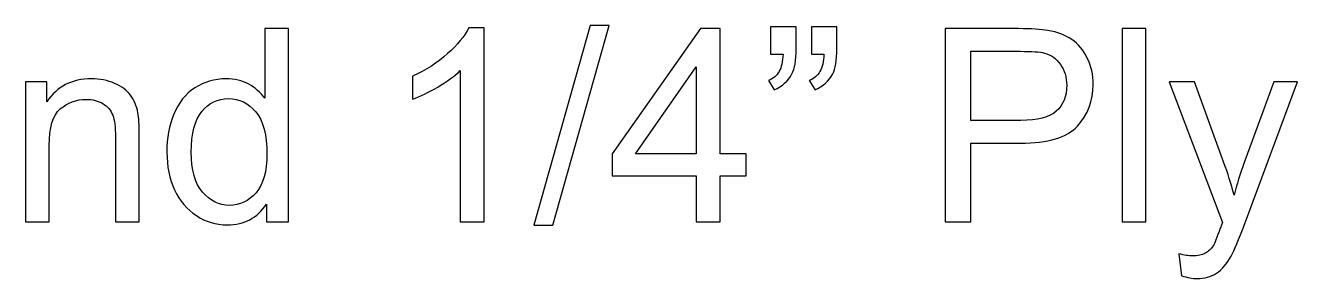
# Model space of a CAD drawing. Header units: inches. Extents: x -60.4 to -14.9, y -20.3 to 14.1.
# Drawn here: x -38.022 to -37.238, y 11.831 to 11.987 of the extents above; entities that cross this region are included whole.
import ezdxf

# ---------------------------------------------------------------- set-up
doc = ezdxf.new("R2010")
doc.units = ezdxf.units.IN
doc.header["$MEASUREMENT"] = 0
doc.layers.add('Master Desktop', color=7, linetype='Continuous', plot=False)

msp = doc.modelspace()

# ---------------------------------------------------------------- linework, layer by layer
at = {"layer": 'Master Desktop', "color": 155}
for points, knots in [([(-37.8734, 11.86554), (-37.8734, 11.86554), (-37.8734, 11.87652), (-37.8734, 11.87652), (-37.8734, 11.87652), (-37.87887, 11.86799), (-37.88693, 11.86371), (-37.89757, 11.86371), (-37.89757, 11.86371), (-37.90446, 11.86371), (-37.91079, 11.8656), (-37.91654, 11.86941), (-37.91654, 11.86941), (-37.92232, 11.87318), (-37.92679, 11.87849), (-37.92999, 11.88526), (-37.92999, 11.88526), (-37.93315, 11.89207), (-37.93474, 11.89988), (-37.93474, 11.90871), (-37.93474, 11.90871), (-37.93474, 11.91732), (-37.93329, 11.92513), (-37.93043, 11.93215), (-37.93043, 11.93215), (-37.92754, 11.93915), (-37.92324, 11.94454), (-37.91749, 11.94826), (-37.91749, 11.94826), (-37.91176, 11.95202), (-37.90532, 11.95387), (-37.89824, 11.95387), (-37.89824, 11.95387), (-37.89302, 11.95387), (-37.88837, 11.95276), (-37.88432, 11.95057), (-37.88432, 11.95057), (-37.88026, 11.94838), (-37.87696, 11.94549), (-37.8744, 11.94196), (-37.8744, 11.94196), (-37.8744, 11.94196), (-37.8744, 11.98487), (-37.8744, 11.98487), (-37.8744, 11.98487), (-37.8744, 11.98487), (-37.85974, 11.98487), (-37.85974, 11.98487), (-37.85974, 11.98487), (-37.85974, 11.98487), (-37.85974, 11.86554), (-37.85974, 11.86554), (-37.85974, 11.86554), (-37.85974, 11.86554), (-37.8734, 11.86554), (-37.8734, 11.86554)], [0, 0, 0, 0, 0.066667, 0.066667, 0.066667, 0.066667, 0.133333, 0.133333, 0.133333, 0.133333, 0.2, 0.2, 0.2, 0.2, 0.266667, 0.266667, 0.266667, 0.266667, 0.333333, 0.333333, 0.333333, 0.333333, 0.4, 0.4, 0.4, 0.4, 0.466667, 0.466667, 0.466667, 0.466667, 0.533333, 0.533333, 0.533333, 0.533333, 0.6, 0.6, 0.6, 0.6, 0.666667, 0.666667, 0.666667, 0.666667, 0.733333, 0.733333, 0.733333, 0.733333, 0.8, 0.8, 0.8, 0.8, 0.866667, 0.866667, 0.866667, 0.866667, 1, 1, 1, 1]), ([(-37.73924, 11.86554), (-37.73924, 11.86554), (-37.7539, 11.86554), (-37.7539, 11.86554), (-37.7539, 11.86554), (-37.7539, 11.86554), (-37.7539, 11.95893), (-37.7539, 11.95893), (-37.7539, 11.95893), (-37.75743, 11.95554), (-37.76207, 11.95218), (-37.76779, 11.94882), (-37.76779, 11.94882), (-37.77352, 11.94546), (-37.77868, 11.94293), (-37.78324, 11.94126), (-37.78324, 11.94126), (-37.78324, 11.94126), (-37.78324, 11.95543), (-37.78324, 11.95543), (-37.78324, 11.95543), (-37.77504, 11.95926), (-37.76787, 11.96393), (-37.76174, 11.96943), (-37.76174, 11.96943), (-37.7556, 11.97491), (-37.75124, 11.98021), (-37.74868, 11.98537), (-37.74868, 11.98537), (-37.74868, 11.98537), (-37.73924, 11.98537), (-37.73924, 11.98537), (-37.73924, 11.98537), (-37.73924, 11.98537), (-37.73924, 11.86554), (-37.73924, 11.86554)], [0, 0, 0, 0, 0.1, 0.1, 0.1, 0.1, 0.2, 0.2, 0.2, 0.2, 0.3, 0.3, 0.3, 0.3, 0.4, 0.4, 0.4, 0.4, 0.5, 0.5, 0.5, 0.5, 0.6, 0.6, 0.6, 0.6, 0.7, 0.7, 0.7, 0.7, 0.8, 0.8, 0.8, 0.8, 1, 1, 1, 1]), ([(-37.70854, 11.86354), (-37.70854, 11.86354), (-37.67388, 11.98687), (-37.67388, 11.98687), (-37.67388, 11.98687), (-37.67388, 11.98687), (-37.66207, 11.98687), (-37.66207, 11.98687), (-37.66207, 11.98687), (-37.66207, 11.98687), (-37.69674, 11.86354), (-37.69674, 11.86354), (-37.69674, 11.86354), (-37.69674, 11.86354), (-37.70854, 11.86354), (-37.70854, 11.86354)], [0, 0, 0, 0, 0.2, 0.2, 0.2, 0.2, 0.4, 0.4, 0.4, 0.4, 0.6, 0.6, 0.6, 0.6, 1, 1, 1, 1]), ([(-37.6084, 11.86554), (-37.6084, 11.86554), (-37.6084, 11.89404), (-37.6084, 11.89404), (-37.6084, 11.89404), (-37.6084, 11.89404), (-37.66024, 11.89404), (-37.66024, 11.89404), (-37.66024, 11.89404), (-37.66024, 11.89404), (-37.66024, 11.90754), (-37.66024, 11.90754), (-37.66024, 11.90754), (-37.66024, 11.90754), (-37.60574, 11.98487), (-37.60574, 11.98487), (-37.60574, 11.98487), (-37.60574, 11.98487), (-37.59374, 11.98487), (-37.59374, 11.98487), (-37.59374, 11.98487), (-37.59374, 11.98487), (-37.59374, 11.90754), (-37.59374, 11.90754), (-37.59374, 11.90754), (-37.59374, 11.90754), (-37.57757, 11.90754), (-37.57757, 11.90754), (-37.57757, 11.90754), (-37.57757, 11.90754), (-37.57757, 11.89404), (-37.57757, 11.89404), (-37.57757, 11.89404), (-37.57757, 11.89404), (-37.59374, 11.89404), (-37.59374, 11.89404), (-37.59374, 11.89404), (-37.59374, 11.89404), (-37.59374, 11.86554), (-37.59374, 11.86554), (-37.59374, 11.86554), (-37.59374, 11.86554), (-37.6084, 11.86554), (-37.6084, 11.86554)], [0, 0, 0, 0, 0.083333, 0.083333, 0.083333, 0.083333, 0.166667, 0.166667, 0.166667, 0.166667, 0.25, 0.25, 0.25, 0.25, 0.333333, 0.333333, 0.333333, 0.333333, 0.416667, 0.416667, 0.416667, 0.416667, 0.5, 0.5, 0.5, 0.5, 0.583333, 0.583333, 0.583333, 0.583333, 0.666667, 0.666667, 0.666667, 0.666667, 0.75, 0.75, 0.75, 0.75, 0.833333, 0.833333, 0.833333, 0.833333, 1, 1, 1, 1]), ([(-37.56254, 11.96904), (-37.56254, 11.96904), (-37.56254, 11.98604), (-37.56254, 11.98604), (-37.56254, 11.98604), (-37.56254, 11.98604), (-37.54688, 11.98604), (-37.54688, 11.98604), (-37.54688, 11.98604), (-37.54688, 11.98604), (-37.54688, 11.97254), (-37.54688, 11.97254), (-37.54688, 11.97254), (-37.54688, 11.96532), (-37.54771, 11.9601), (-37.54941, 11.95693), (-37.54941, 11.95693), (-37.55176, 11.95254), (-37.55541, 11.94926), (-37.56038, 11.94704), (-37.56038, 11.94704), (-37.56038, 11.94704), (-37.56388, 11.95282), (-37.56388, 11.95282), (-37.56388, 11.95282), (-37.56093, 11.95402), (-37.55876, 11.95587), (-37.55732, 11.95846), (-37.55732, 11.95846), (-37.55588, 11.96102), (-37.55507, 11.96454), (-37.55491, 11.96904), (-37.55491, 11.96904), (-37.55491, 11.96904), (-37.56254, 11.96904), (-37.56254, 11.96904)], [0, 0, 0, 0, 0.1, 0.1, 0.1, 0.1, 0.2, 0.2, 0.2, 0.2, 0.3, 0.3, 0.3, 0.3, 0.4, 0.4, 0.4, 0.4, 0.5, 0.5, 0.5, 0.5, 0.6, 0.6, 0.6, 0.6, 0.7, 0.7, 0.7, 0.7, 0.8, 0.8, 0.8, 0.8, 1, 1, 1, 1]), ([(-37.53738, 11.96904), (-37.53738, 11.96904), (-37.53738, 11.98604), (-37.53738, 11.98604), (-37.53738, 11.98604), (-37.53738, 11.98604), (-37.52171, 11.98604), (-37.52171, 11.98604), (-37.52171, 11.98604), (-37.52171, 11.98604), (-37.52171, 11.97254), (-37.52171, 11.97254), (-37.52171, 11.97254), (-37.52171, 11.96532), (-37.52254, 11.9601), (-37.52424, 11.95693), (-37.52424, 11.95693), (-37.5266, 11.95254), (-37.53024, 11.94926), (-37.53521, 11.94704), (-37.53521, 11.94704), (-37.53521, 11.94704), (-37.53871, 11.95282), (-37.53871, 11.95282), (-37.53871, 11.95282), (-37.53577, 11.95402), (-37.5336, 11.95587), (-37.53215, 11.95846), (-37.53215, 11.95846), (-37.53071, 11.96102), (-37.52991, 11.96454), (-37.52974, 11.96904), (-37.52974, 11.96904), (-37.52974, 11.96904), (-37.53738, 11.96904), (-37.53738, 11.96904)], [0, 0, 0, 0, 0.1, 0.1, 0.1, 0.1, 0.2, 0.2, 0.2, 0.2, 0.3, 0.3, 0.3, 0.3, 0.4, 0.4, 0.4, 0.4, 0.5, 0.5, 0.5, 0.5, 0.6, 0.6, 0.6, 0.6, 0.7, 0.7, 0.7, 0.7, 0.8, 0.8, 0.8, 0.8, 1, 1, 1, 1]), ([(-37.4549, 11.86554), (-37.4549, 11.86554), (-37.4549, 11.98487), (-37.4549, 11.98487), (-37.4549, 11.98487), (-37.4549, 11.98487), (-37.40985, 11.98487), (-37.40985, 11.98487), (-37.40985, 11.98487), (-37.40193, 11.98487), (-37.39587, 11.98449), (-37.39168, 11.98374), (-37.39168, 11.98374), (-37.38582, 11.98276), (-37.38091, 11.9809), (-37.37693, 11.97818), (-37.37693, 11.97818), (-37.37296, 11.97543), (-37.36976, 11.9716), (-37.36735, 11.96668), (-37.36735, 11.96668), (-37.36493, 11.96176), (-37.36374, 11.95635), (-37.36374, 11.95043), (-37.36374, 11.95043), (-37.36374, 11.94032), (-37.36696, 11.93174), (-37.37343, 11.92474), (-37.37343, 11.92474), (-37.37987, 11.91771), (-37.39157, 11.91421), (-37.40846, 11.91421), (-37.40846, 11.91421), (-37.40846, 11.91421), (-37.43907, 11.91421), (-37.43907, 11.91421), (-37.43907, 11.91421), (-37.43907, 11.91421), (-37.43907, 11.86554), (-37.43907, 11.86554), (-37.43907, 11.86554), (-37.43907, 11.86554), (-37.4549, 11.86554), (-37.4549, 11.86554)], [0, 0, 0, 0, 0.083333, 0.083333, 0.083333, 0.083333, 0.166667, 0.166667, 0.166667, 0.166667, 0.25, 0.25, 0.25, 0.25, 0.333333, 0.333333, 0.333333, 0.333333, 0.416667, 0.416667, 0.416667, 0.416667, 0.5, 0.5, 0.5, 0.5, 0.583333, 0.583333, 0.583333, 0.583333, 0.666667, 0.666667, 0.666667, 0.666667, 0.75, 0.75, 0.75, 0.75, 0.833333, 0.833333, 0.833333, 0.833333, 1, 1, 1, 1]), ([(-37.34591, 11.86554), (-37.34591, 11.86554), (-37.34591, 11.98487), (-37.34591, 11.98487), (-37.34591, 11.98487), (-37.34591, 11.98487), (-37.33124, 11.98487), (-37.33124, 11.98487), (-37.33124, 11.98487), (-37.33124, 11.98487), (-37.33124, 11.86554), (-37.33124, 11.86554), (-37.33124, 11.86554), (-37.33124, 11.86554), (-37.34591, 11.86554), (-37.34591, 11.86554)], [0, 0, 0, 0, 0.2, 0.2, 0.2, 0.2, 0.4, 0.4, 0.4, 0.4, 0.6, 0.6, 0.6, 0.6, 1, 1, 1, 1]), ([(-37.43907, 11.92821), (-37.43907, 11.92821), (-37.40824, 11.92821), (-37.40824, 11.92821), (-37.40824, 11.92821), (-37.39802, 11.92821), (-37.39079, 11.9301), (-37.38649, 11.93391), (-37.38649, 11.93391), (-37.38221, 11.93771), (-37.38007, 11.94304), (-37.38007, 11.94996), (-37.38007, 11.94996), (-37.38007, 11.95493), (-37.38132, 11.95921), (-37.38385, 11.96276), (-37.38385, 11.96276), (-37.38637, 11.96632), (-37.38971, 11.96868), (-37.39382, 11.96982), (-37.39382, 11.96982), (-37.39649, 11.97052), (-37.4014, 11.97087), (-37.40854, 11.97087), (-37.40854, 11.97087), (-37.40854, 11.97087), (-37.43907, 11.97087), (-37.43907, 11.97087), (-37.43907, 11.97087), (-37.43907, 11.97087), (-37.43907, 11.92821), (-37.43907, 11.92821)], [0, 0, 0, 0, 0.111111, 0.111111, 0.111111, 0.111111, 0.222222, 0.222222, 0.222222, 0.222222, 0.333333, 0.333333, 0.333333, 0.333333, 0.444444, 0.444444, 0.444444, 0.444444, 0.555556, 0.555556, 0.555556, 0.555556, 0.666667, 0.666667, 0.666667, 0.666667, 0.777778, 0.777778, 0.777778, 0.777778, 1, 1, 1, 1]), ([(-37.6084, 11.90754), (-37.6084, 11.90754), (-37.6084, 11.96124), (-37.6084, 11.96124), (-37.6084, 11.96124), (-37.6084, 11.96124), (-37.64582, 11.90754), (-37.64582, 11.90754), (-37.64582, 11.90754), (-37.64582, 11.90754), (-37.6084, 11.90754), (-37.6084, 11.90754)], [0, 0, 0, 0, 0.25, 0.25, 0.25, 0.25, 0.5, 0.5, 0.5, 0.5, 1, 1, 1, 1]), ([(-38.02193, 11.86554), (-38.02193, 11.86554), (-38.02193, 11.95204), (-38.02193, 11.95204), (-38.02193, 11.95204), (-38.02193, 11.95204), (-38.00876, 11.95204), (-38.00876, 11.95204), (-38.00876, 11.95204), (-38.00876, 11.95204), (-38.00876, 11.93976), (-38.00876, 11.93976), (-38.00876, 11.93976), (-38.00243, 11.94918), (-37.99326, 11.95387), (-37.98129, 11.95387), (-37.98129, 11.95387), (-37.97607, 11.95387), (-37.97129, 11.95293), (-37.96693, 11.95107), (-37.96693, 11.95107), (-37.96257, 11.94921), (-37.95929, 11.94674), (-37.95713, 11.94371), (-37.95713, 11.94371), (-37.95496, 11.94068), (-37.95343, 11.93707), (-37.95257, 11.93291), (-37.95257, 11.93291), (-37.95204, 11.93018), (-37.95176, 11.92543), (-37.95176, 11.91865), (-37.95176, 11.91865), (-37.95176, 11.91865), (-37.95176, 11.86554), (-37.95176, 11.86554), (-37.95176, 11.86554), (-37.95176, 11.86554), (-37.96643, 11.86554), (-37.96643, 11.86554), (-37.96643, 11.86554), (-37.96643, 11.86554), (-37.96643, 11.9181), (-37.96643, 11.9181), (-37.96643, 11.9181), (-37.96643, 11.92407), (-37.96698, 11.92854), (-37.96813, 11.93149), (-37.96813, 11.93149), (-37.96926, 11.93443), (-37.97129, 11.93679), (-37.97418, 11.93857), (-37.97418, 11.93857), (-37.97707, 11.94032), (-37.98048, 11.94121), (-37.98437, 11.94121), (-37.98437, 11.94121), (-37.99059, 11.94121), (-37.99596, 11.93924), (-38.00048, 11.93526), (-38.00048, 11.93526), (-38.00501, 11.93132), (-38.00726, 11.92379), (-38.00726, 11.91274), (-38.00726, 11.91274), (-38.00726, 11.91274), (-38.00726, 11.86554), (-38.00726, 11.86554), (-38.00726, 11.86554), (-38.00726, 11.86554), (-38.02193, 11.86554), (-38.02193, 11.86554)], [0, 0, 0, 0, 0.052632, 0.052632, 0.052632, 0.052632, 0.105263, 0.105263, 0.105263, 0.105263, 0.157895, 0.157895, 0.157895, 0.157895, 0.210526, 0.210526, 0.210526, 0.210526, 0.263158, 0.263158, 0.263158, 0.263158, 0.315789, 0.315789, 0.315789, 0.315789, 0.368421, 0.368421, 0.368421, 0.368421, 0.421053, 0.421053, 0.421053, 0.421053, 0.473684, 0.473684, 0.473684, 0.473684, 0.526316, 0.526316, 0.526316, 0.526316, 0.578947, 0.578947, 0.578947, 0.578947, 0.631579, 0.631579, 0.631579, 0.631579, 0.684211, 0.684211, 0.684211, 0.684211, 0.736842, 0.736842, 0.736842, 0.736842, 0.789474, 0.789474, 0.789474, 0.789474, 0.842105, 0.842105, 0.842105, 0.842105, 0.894737, 0.894737, 0.894737, 0.894737, 1, 1, 1, 1]), ([(-37.30921, 11.8323), (-37.30921, 11.8323), (-37.31088, 11.84585), (-37.31088, 11.84585), (-37.31088, 11.84585), (-37.30765, 11.84499), (-37.30488, 11.84454), (-37.30249, 11.84454), (-37.30249, 11.84454), (-37.29921, 11.84454), (-37.2966, 11.8451), (-37.29465, 11.84618), (-37.29465, 11.84618), (-37.29268, 11.84726), (-37.29107, 11.8488), (-37.28982, 11.85074), (-37.28982, 11.85074), (-37.28891, 11.85221), (-37.28741, 11.85585), (-37.28535, 11.86168), (-37.28535, 11.86168), (-37.28507, 11.86249), (-37.28465, 11.86368), (-37.28404, 11.86526), (-37.28404, 11.86526), (-37.28404, 11.86526), (-37.31688, 11.95204), (-37.31688, 11.95204), (-37.31688, 11.95204), (-37.31688, 11.95204), (-37.30121, 11.95204), (-37.30121, 11.95204), (-37.30121, 11.95204), (-37.30121, 11.95204), (-37.28315, 11.9021), (-37.28315, 11.9021), (-37.28315, 11.9021), (-37.2808, 11.89579), (-37.27871, 11.88913), (-37.27685, 11.88213), (-37.27685, 11.88213), (-37.27515, 11.88871), (-37.27315, 11.89521), (-37.27082, 11.9016), (-37.27082, 11.9016), (-37.27082, 11.9016), (-37.25238, 11.95204), (-37.25238, 11.95204), (-37.25238, 11.95204), (-37.25238, 11.95204), (-37.23774, 11.95204), (-37.23774, 11.95204), (-37.23774, 11.95204), (-37.23774, 11.95204), (-37.27043, 11.86404), (-37.27043, 11.86404), (-37.27043, 11.86404), (-37.27396, 11.85457), (-37.27671, 11.84807), (-37.27868, 11.84449), (-37.27868, 11.84449), (-37.2813, 11.83968), (-37.2843, 11.83615), (-37.28765, 11.83391), (-37.28765, 11.83391), (-37.29104, 11.83165), (-37.29507, 11.83054), (-37.29974, 11.83054), (-37.29974, 11.83054), (-37.30257, 11.83054), (-37.30574, 11.83113), (-37.30921, 11.8323)], [0, 0, 0, 0, 0.052632, 0.052632, 0.052632, 0.052632, 0.105263, 0.105263, 0.105263, 0.105263, 0.157895, 0.157895, 0.157895, 0.157895, 0.210526, 0.210526, 0.210526, 0.210526, 0.263158, 0.263158, 0.263158, 0.263158, 0.315789, 0.315789, 0.315789, 0.315789, 0.368421, 0.368421, 0.368421, 0.368421, 0.421053, 0.421053, 0.421053, 0.421053, 0.473684, 0.473684, 0.473684, 0.473684, 0.526316, 0.526316, 0.526316, 0.526316, 0.578947, 0.578947, 0.578947, 0.578947, 0.631579, 0.631579, 0.631579, 0.631579, 0.684211, 0.684211, 0.684211, 0.684211, 0.736842, 0.736842, 0.736842, 0.736842, 0.789474, 0.789474, 0.789474, 0.789474, 0.842105, 0.842105, 0.842105, 0.842105, 0.894737, 0.894737, 0.894737, 0.894737, 1, 1, 1, 1]), ([(-37.91974, 11.90868), (-37.91974, 11.89763), (-37.9174, 11.88938), (-37.91271, 11.88391), (-37.91271, 11.88391), (-37.90804, 11.87843), (-37.90252, 11.87571), (-37.89615, 11.87571), (-37.89615, 11.87571), (-37.88974, 11.87571), (-37.88429, 11.87832), (-37.87979, 11.88354), (-37.87979, 11.88354), (-37.87532, 11.88876), (-37.87307, 11.89674), (-37.87307, 11.90746), (-37.87307, 11.90746), (-37.87307, 11.91924), (-37.87535, 11.92791), (-37.87993, 11.93343), (-37.87993, 11.93343), (-37.88449, 11.93896), (-37.89013, 11.94171), (-37.89682, 11.94171), (-37.89682, 11.94171), (-37.90335, 11.94171), (-37.90879, 11.93907), (-37.91318, 11.93376), (-37.91318, 11.93376), (-37.91754, 11.92846), (-37.91974, 11.9201), (-37.91974, 11.90868)], [0, 0, 0, 0, 0.111111, 0.111111, 0.111111, 0.111111, 0.222222, 0.222222, 0.222222, 0.222222, 0.333333, 0.333333, 0.333333, 0.333333, 0.444444, 0.444444, 0.444444, 0.444444, 0.555556, 0.555556, 0.555556, 0.555556, 0.666667, 0.666667, 0.666667, 0.666667, 0.777778, 0.777778, 0.777778, 0.777778, 1, 1, 1, 1])]:
    msp.add_open_spline(points, degree=3, knots=knots, dxfattribs=at)

doc.saveas('drawing.dxf')
